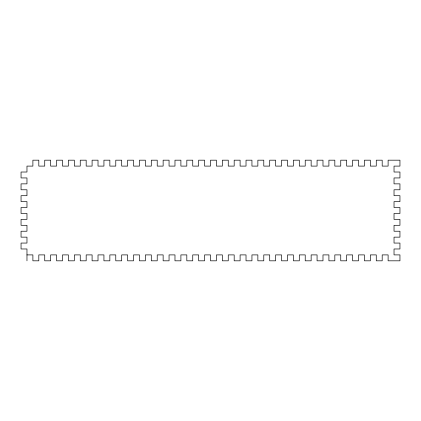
<?xml version="1.0" encoding="UTF-8"?>
<svg xmlns="http://www.w3.org/2000/svg" width="421" height="421" viewBox="0 0 421 421"><rect width="100%" height="100%" fill="white"/><g stroke="black" fill="none" stroke-linecap="round" stroke-linejoin="round"><path stroke-width="0.63" d="M26.97 254.9L32.891 254.905L32.891 260.82L38.811 260.82L38.811 254.9L44.731 254.905L44.731 260.82L50.652 260.82L50.652 254.9L56.572 254.9L56.572 260.82L62.492 260.82L62.492 254.9L68.412 254.9L68.412 260.82L74.333 260.82L74.333 254.9L80.253 254.9L80.253 260.82L86.173 260.82L86.173 254.905L92.094 254.9L92.094 260.82L98.014 260.82L98.014 254.9L103.934 254.9L103.934 260.82L109.855 260.82L109.855 254.9L115.775 254.9L115.775 260.82L121.695 260.82L121.695 254.9L127.616 254.9L127.616 260.82L133.536 260.82L133.536 254.905L139.456 254.9L139.456 260.82L145.377 260.82L145.377 254.9L151.297 254.9L151.297 260.82L157.217 260.82L157.217 254.9L163.137 254.9L163.137 260.82L169.058 260.82L169.058 254.9L174.978 254.9L174.978 260.82L180.898 260.82L180.898 254.9L186.819 254.9L186.819 260.82L192.739 260.82L192.739 254.9L198.659 254.9L198.659 260.82L204.58 260.82L204.58 254.9L210.5 254.9L210.5 260.82L216.42 260.82L216.42 254.9L222.341 254.9L222.341 260.82L228.261 260.82L228.261 254.9L234.181 254.9L234.181 260.82L240.102 260.82L240.102 254.9L246.022 254.9L246.022 260.82L251.942 260.82L251.942 254.9L257.863 254.9L257.863 260.82L263.783 260.82L263.783 254.905L269.703 254.9L269.703 260.82L275.623 260.82L275.623 254.9L281.544 254.9L281.544 260.82L287.464 260.82L287.464 254.9L293.384 254.9L293.384 260.82L299.305 260.82L299.305 254.9L305.225 254.9L305.225 260.82L311.145 260.82L311.145 254.9L317.066 254.905L317.066 260.82L322.986 260.82L322.986 254.9L328.906 254.9L328.906 260.82L334.827 260.82L334.827 254.9L340.747 254.905L340.747 260.82L346.667 260.82L346.667 254.9L352.587 254.9L352.587 260.82L358.508 260.82L358.508 254.9L364.428 254.9L364.428 260.82L370.348 260.82L370.348 254.9L376.269 254.905L376.269 260.82L382.189 260.82L382.189 254.9L388.109 254.905L388.109 260.82L399.95 260.82L399.95 254.9L394.03 254.9L394.03 248.985L399.95 248.979L399.95 243.064L394.03 243.064L394.03 237.144L399.95 237.144L399.95 231.224L394.03 231.224L394.03 225.303L399.95 225.303L399.95 219.383L394.03 219.383L394.03 213.463L399.95 213.463L399.95 207.542L394.03 207.542L394.03 201.622L399.95 201.622L399.95 195.702L394.03 195.702L394.03 189.782L399.95 189.782L399.95 183.861L394.03 183.861L394.03 177.941L399.95 177.941L399.95 172.021L394.03 172.021L394.03 166.1L399.95 166.1L399.95 160.18L388.109 160.18L388.109 166.1L382.189 166.1L382.189 160.18L376.269 160.18L376.269 166.1L370.348 166.1L370.348 160.18L364.428 160.18L364.428 166.1L358.508 166.1L358.508 160.18L352.587 160.18L352.587 166.1L346.667 166.1L346.667 160.18L340.747 160.18L340.747 166.1L334.827 166.1L334.827 160.18L328.906 160.18L328.906 166.1L322.986 166.1L322.986 160.18L317.066 160.18L317.066 166.1L311.145 166.1L311.145 160.18L305.225 160.18L305.225 166.1L299.305 166.1L299.305 160.18L293.384 160.18L293.384 166.1L287.464 166.1L287.464 160.18L281.544 160.18L281.544 166.1L275.623 166.1L275.623 160.18L269.703 160.18L269.703 166.1L263.783 166.1L263.783 160.18L257.863 160.18L257.863 166.1L251.942 166.1L251.942 160.18L246.022 160.18L246.022 166.1L240.102 166.1L240.102 160.18L234.181 160.18L234.181 166.1L228.261 166.1L228.261 160.18L222.341 160.18L222.341 166.1L216.42 166.1L216.42 160.18L210.5 160.18L210.5 166.1L204.58 166.1L204.58 160.18L198.659 160.18L198.659 166.1L192.739 166.1L192.739 160.18L186.819 160.18L186.819 166.1L180.898 166.1L180.898 160.18L174.978 160.18L174.978 166.1L169.058 166.1L169.058 160.18L163.137 160.18L163.137 166.1L157.217 166.1L157.217 160.18L151.297 160.18L151.297 166.1L145.377 166.1L145.377 160.18L139.456 160.18L139.456 166.1L133.536 166.1L133.536 160.18L127.616 160.18L127.616 166.1L121.695 166.1L121.695 160.18L115.775 160.18L115.775 166.1L109.855 166.1L109.855 160.18L103.934 160.18L103.934 166.1L98.014 166.1L98.014 160.18L92.094 160.18L92.094 166.1L86.173 166.1L86.173 160.18L80.253 160.18L80.253 166.1L74.333 166.1L74.333 160.18L68.412 160.18L68.412 166.1L62.492 166.1L62.492 160.18L56.572 160.18L56.572 166.1L50.652 166.1L50.652 160.18L44.731 160.18L44.731 166.1L38.811 166.1L38.811 160.18L32.891 160.18L32.891 166.1L26.97 166.1L26.97 172.021L21.05 172.021L21.05 177.941L26.97 177.941L26.97 183.861L21.05 183.861L21.05 189.782L26.97 189.782L26.97 195.702L21.05 195.702L21.05 201.622L26.97 201.622L26.97 207.542L21.05 207.542L21.05 213.463L26.97 213.463L26.97 219.383L21.05 219.383L21.05 225.303L26.97 225.303L26.97 231.224L21.05 231.224L21.05 237.144L26.97 237.144L26.97 243.059L21.05 243.059L21.05 248.979L26.97 248.979L26.97 260.82"/></g></svg>
